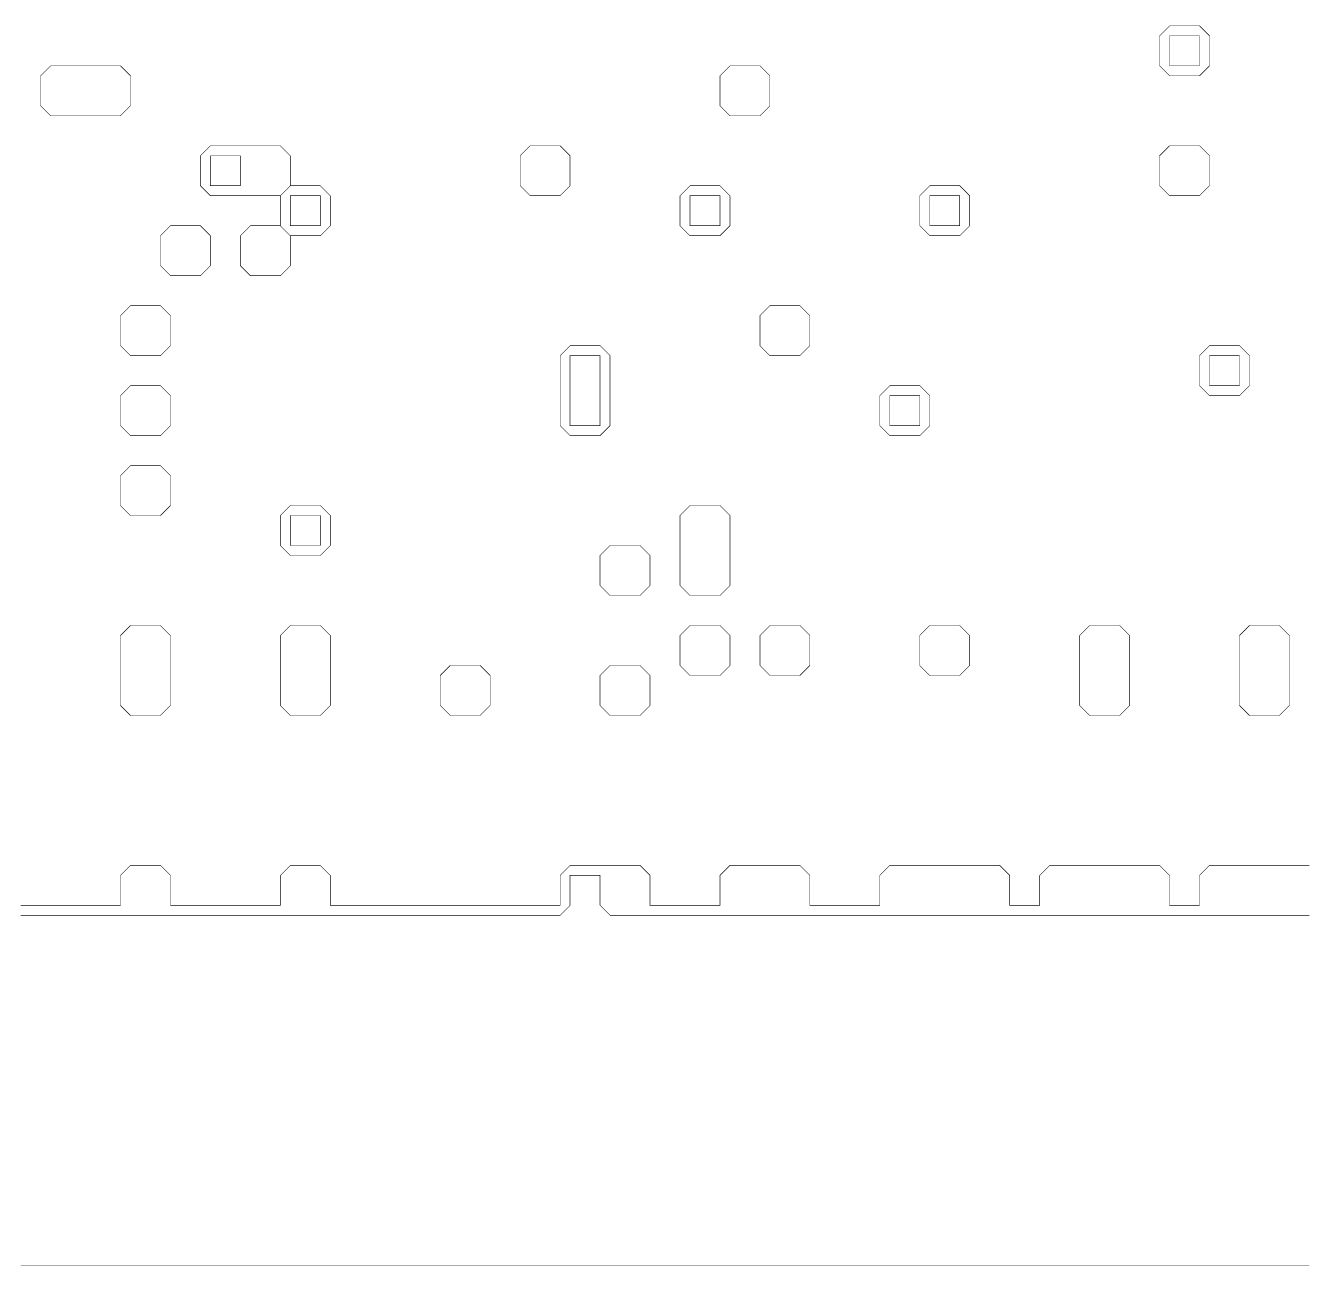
# Model space of a CAD drawing. Header units: metres. Extents: x 0 to 4990, y -4990 to 0.
# Drawn here: x 2437 to 3687, y -4990 to -3779 of the extents above; entities that cross this region are included whole.
import ezdxf

# ---------------------------------------------------------------- set-up
doc = ezdxf.new("R2010")
doc.units = ezdxf.units.M
doc.layers.add('conductor', color=1, linetype='Continuous')
doc.layers.add('substrate', color=5, linetype='Continuous')

msp = doc.modelspace()

# ---------------------------------------------------------------- linework, layer by layer
at = {"layer": 'conductor', "const_width": 0.5}
for points in [[(3544.921875, -3789.0625), (3554.6875, -3779.296875), (3564.453125, -3779.296875), (3574.21875, -3779.296875), (3583.984375, -3779.296875), (3593.75, -3789.0625), (3593.75, -3798.828125), (3593.75, -3808.59375), (3593.75, -3818.359375), (3583.984375, -3828.125), (3574.21875, -3828.125), (3564.453125, -3828.125), (3554.6875, -3828.125), (3544.921875, -3818.359375), (3544.921875, -3808.59375), (3544.921875, -3798.828125)], [(2451.171875, -3828.125), (2460.9375, -3818.359375), (2470.703125, -3818.359375), (2480.46875, -3818.359375), (2490.234375, -3818.359375), (2500, -3818.359375), (2509.765625, -3818.359375), (2519.53125, -3818.359375), (2529.296875, -3818.359375), (2539.0625, -3828.125), (2539.0625, -3837.890625), (2539.0625, -3847.65625), (2539.0625, -3857.421875), (2529.296875, -3867.1875), (2519.53125, -3867.1875), (2509.765625, -3867.1875), (2500, -3867.1875), (2490.234375, -3867.1875), (2480.46875, -3867.1875), (2470.703125, -3867.1875), (2460.9375, -3867.1875), (2451.171875, -3857.421875), (2451.171875, -3847.65625), (2451.171875, -3837.890625)], [(3115.234375, -3828.125), (3125, -3818.359375), (3134.765625, -3818.359375), (3144.53125, -3818.359375), (3154.296875, -3818.359375), (3164.0625, -3828.125), (3164.0625, -3837.890625), (3164.0625, -3847.65625), (3164.0625, -3857.421875), (3154.296875, -3867.1875), (3144.53125, -3867.1875), (3134.765625, -3867.1875), (3125, -3867.1875), (3115.234375, -3857.421875), (3115.234375, -3847.65625), (3115.234375, -3837.890625)], [(2607.421875, -3906.25), (2617.1875, -3896.484375), (2626.953125, -3896.484375), (2636.71875, -3896.484375), (2646.484375, -3896.484375), (2656.25, -3896.484375), (2666.015625, -3896.484375), (2675.78125, -3896.484375), (2685.546875, -3896.484375), (2695.3125, -3906.25), (2695.3125, -3916.015625), (2695.3125, -3925.78125), (2695.3125, -3935.546875), (2685.546875, -3945.3125), (2675.78125, -3945.3125), (2666.015625, -3945.3125), (2656.25, -3945.3125), (2646.484375, -3945.3125), (2636.71875, -3945.3125), (2626.953125, -3945.3125), (2617.1875, -3945.3125), (2607.421875, -3935.546875), (2607.421875, -3925.78125), (2607.421875, -3916.015625)], [(2919.921875, -3906.25), (2929.6875, -3896.484375), (2939.453125, -3896.484375), (2949.21875, -3896.484375), (2958.984375, -3896.484375), (2968.75, -3906.25), (2968.75, -3916.015625), (2968.75, -3925.78125), (2968.75, -3935.546875), (2958.984375, -3945.3125), (2949.21875, -3945.3125), (2939.453125, -3945.3125), (2929.6875, -3945.3125), (2919.921875, -3935.546875), (2919.921875, -3925.78125), (2919.921875, -3916.015625)], [(3544.921875, -3906.25), (3554.6875, -3896.484375), (3564.453125, -3896.484375), (3574.21875, -3896.484375), (3583.984375, -3896.484375), (3593.75, -3906.25), (3593.75, -3916.015625), (3593.75, -3925.78125), (3593.75, -3935.546875), (3583.984375, -3945.3125), (3574.21875, -3945.3125), (3564.453125, -3945.3125), (3554.6875, -3945.3125), (3544.921875, -3935.546875), (3544.921875, -3925.78125), (3544.921875, -3916.015625)], [(2685.546875, -3945.3125), (2695.3125, -3935.546875), (2705.078125, -3935.546875), (2714.84375, -3935.546875), (2724.609375, -3935.546875), (2734.375, -3945.3125), (2734.375, -3955.078125), (2734.375, -3964.84375), (2734.375, -3974.609375), (2724.609375, -3984.375), (2714.84375, -3984.375), (2705.078125, -3984.375), (2695.3125, -3984.375), (2685.546875, -3974.609375), (2685.546875, -3964.84375), (2685.546875, -3955.078125)], [(3076.171875, -3945.3125), (3085.9375, -3935.546875), (3095.703125, -3935.546875), (3105.46875, -3935.546875), (3115.234375, -3935.546875), (3125, -3945.3125), (3125, -3955.078125), (3125, -3964.84375), (3125, -3974.609375), (3115.234375, -3984.375), (3105.46875, -3984.375), (3095.703125, -3984.375), (3085.9375, -3984.375), (3076.171875, -3974.609375), (3076.171875, -3964.84375), (3076.171875, -3955.078125)], [(3310.546875, -3945.3125), (3320.3125, -3935.546875), (3330.078125, -3935.546875), (3339.84375, -3935.546875), (3349.609375, -3935.546875), (3359.375, -3945.3125), (3359.375, -3955.078125), (3359.375, -3964.84375), (3359.375, -3974.609375), (3349.609375, -3984.375), (3339.84375, -3984.375), (3330.078125, -3984.375), (3320.3125, -3984.375), (3310.546875, -3974.609375), (3310.546875, -3964.84375), (3310.546875, -3955.078125)], [(2568.359375, -3984.375), (2578.125, -3974.609375), (2587.890625, -3974.609375), (2597.65625, -3974.609375), (2607.421875, -3974.609375), (2617.1875, -3984.375), (2617.1875, -3994.140625), (2617.1875, -4003.90625), (2617.1875, -4013.671875), (2607.421875, -4023.4375), (2597.65625, -4023.4375), (2587.890625, -4023.4375), (2578.125, -4023.4375), (2568.359375, -4013.671875), (2568.359375, -4003.90625), (2568.359375, -3994.140625)], [(2646.484375, -3984.375), (2656.25, -3974.609375), (2666.015625, -3974.609375), (2675.78125, -3974.609375), (2685.546875, -3974.609375), (2695.3125, -3984.375), (2695.3125, -3994.140625), (2695.3125, -4003.90625), (2695.3125, -4013.671875), (2685.546875, -4023.4375), (2675.78125, -4023.4375), (2666.015625, -4023.4375), (2656.25, -4023.4375), (2646.484375, -4013.671875), (2646.484375, -4003.90625), (2646.484375, -3994.140625)], [(2529.296875, -4062.5), (2539.0625, -4052.734375), (2548.828125, -4052.734375), (2558.59375, -4052.734375), (2568.359375, -4052.734375), (2578.125, -4062.5), (2578.125, -4072.265625), (2578.125, -4082.03125), (2578.125, -4091.796875), (2568.359375, -4101.5625), (2558.59375, -4101.5625), (2548.828125, -4101.5625), (2539.0625, -4101.5625), (2529.296875, -4091.796875), (2529.296875, -4082.03125), (2529.296875, -4072.265625)], [(3154.296875, -4062.5), (3164.0625, -4052.734375), (3173.828125, -4052.734375), (3183.59375, -4052.734375), (3193.359375, -4052.734375), (3203.125, -4062.5), (3203.125, -4072.265625), (3203.125, -4082.03125), (3203.125, -4091.796875), (3193.359375, -4101.5625), (3183.59375, -4101.5625), (3173.828125, -4101.5625), (3164.0625, -4101.5625), (3154.296875, -4091.796875), (3154.296875, -4082.03125), (3154.296875, -4072.265625)], [(2958.984375, -4101.5625), (2968.75, -4091.796875), (2978.515625, -4091.796875), (2988.28125, -4091.796875), (2998.046875, -4091.796875), (3007.8125, -4101.5625), (3007.8125, -4111.328125), (3007.8125, -4121.09375), (3007.8125, -4130.859375), (3007.8125, -4140.625), (3007.8125, -4150.390625), (3007.8125, -4160.15625), (3007.8125, -4169.921875), (2998.046875, -4179.6875), (2988.28125, -4179.6875), (2978.515625, -4179.6875), (2968.75, -4179.6875), (2958.984375, -4169.921875), (2958.984375, -4160.15625), (2958.984375, -4150.390625), (2958.984375, -4140.625), (2958.984375, -4130.859375), (2958.984375, -4121.09375), (2958.984375, -4111.328125)], [(3583.984375, -4101.5625), (3593.75, -4091.796875), (3603.515625, -4091.796875), (3613.28125, -4091.796875), (3623.046875, -4091.796875), (3632.8125, -4101.5625), (3632.8125, -4111.328125), (3632.8125, -4121.09375), (3632.8125, -4130.859375), (3623.046875, -4140.625), (3613.28125, -4140.625), (3603.515625, -4140.625), (3593.75, -4140.625), (3583.984375, -4130.859375), (3583.984375, -4121.09375), (3583.984375, -4111.328125)], [(2529.296875, -4140.625), (2539.0625, -4130.859375), (2548.828125, -4130.859375), (2558.59375, -4130.859375), (2568.359375, -4130.859375), (2578.125, -4140.625), (2578.125, -4150.390625), (2578.125, -4160.15625), (2578.125, -4169.921875), (2568.359375, -4179.6875), (2558.59375, -4179.6875), (2548.828125, -4179.6875), (2539.0625, -4179.6875), (2529.296875, -4169.921875), (2529.296875, -4160.15625), (2529.296875, -4150.390625)], [(3271.484375, -4140.625), (3281.25, -4130.859375), (3291.015625, -4130.859375), (3300.78125, -4130.859375), (3310.546875, -4130.859375), (3320.3125, -4140.625), (3320.3125, -4150.390625), (3320.3125, -4160.15625), (3320.3125, -4169.921875), (3310.546875, -4179.6875), (3300.78125, -4179.6875), (3291.015625, -4179.6875), (3281.25, -4179.6875), (3271.484375, -4169.921875), (3271.484375, -4160.15625), (3271.484375, -4150.390625)], [(2529.296875, -4218.75), (2539.0625, -4208.984375), (2548.828125, -4208.984375), (2558.59375, -4208.984375), (2568.359375, -4208.984375), (2578.125, -4218.75), (2578.125, -4228.515625), (2578.125, -4238.28125), (2578.125, -4248.046875), (2568.359375, -4257.8125), (2558.59375, -4257.8125), (2548.828125, -4257.8125), (2539.0625, -4257.8125), (2529.296875, -4248.046875), (2529.296875, -4238.28125), (2529.296875, -4228.515625)], [(2685.546875, -4257.8125), (2695.3125, -4248.046875), (2705.078125, -4248.046875), (2714.84375, -4248.046875), (2724.609375, -4248.046875), (2734.375, -4257.8125), (2734.375, -4267.578125), (2734.375, -4277.34375), (2734.375, -4287.109375), (2724.609375, -4296.875), (2714.84375, -4296.875), (2705.078125, -4296.875), (2695.3125, -4296.875), (2685.546875, -4287.109375), (2685.546875, -4277.34375), (2685.546875, -4267.578125)], [(3076.171875, -4257.8125), (3085.9375, -4248.046875), (3095.703125, -4248.046875), (3105.46875, -4248.046875), (3115.234375, -4248.046875), (3125, -4257.8125), (3125, -4267.578125), (3125, -4277.34375), (3125, -4287.109375), (3125, -4296.875), (3125, -4306.640625), (3125, -4316.40625), (3125, -4326.171875), (3115.234375, -4335.9375), (3105.46875, -4335.9375), (3095.703125, -4335.9375), (3085.9375, -4335.9375), (3076.171875, -4326.171875), (3076.171875, -4316.40625), (3076.171875, -4306.640625), (3076.171875, -4296.875), (3076.171875, -4287.109375), (3076.171875, -4277.34375), (3076.171875, -4267.578125)], [(2998.046875, -4296.875), (3007.8125, -4287.109375), (3017.578125, -4287.109375), (3027.34375, -4287.109375), (3037.109375, -4287.109375), (3046.875, -4296.875), (3046.875, -4306.640625), (3046.875, -4316.40625), (3046.875, -4326.171875), (3037.109375, -4335.9375), (3027.34375, -4335.9375), (3017.578125, -4335.9375), (3007.8125, -4335.9375), (2998.046875, -4326.171875), (2998.046875, -4316.40625), (2998.046875, -4306.640625)], [(2529.296875, -4375), (2539.0625, -4365.234375), (2548.828125, -4365.234375), (2558.59375, -4365.234375), (2568.359375, -4365.234375), (2578.125, -4375), (2578.125, -4384.765625), (2578.125, -4394.53125), (2578.125, -4404.296875), (2578.125, -4414.0625), (2578.125, -4423.828125), (2578.125, -4433.59375), (2578.125, -4443.359375), (2568.359375, -4453.125), (2558.59375, -4453.125), (2548.828125, -4453.125), (2539.0625, -4453.125), (2529.296875, -4443.359375), (2529.296875, -4433.59375), (2529.296875, -4423.828125), (2529.296875, -4414.0625), (2529.296875, -4404.296875), (2529.296875, -4394.53125), (2529.296875, -4384.765625)], [(2685.546875, -4375), (2695.3125, -4365.234375), (2705.078125, -4365.234375), (2714.84375, -4365.234375), (2724.609375, -4365.234375), (2734.375, -4375), (2734.375, -4384.765625), (2734.375, -4394.53125), (2734.375, -4404.296875), (2734.375, -4414.0625), (2734.375, -4423.828125), (2734.375, -4433.59375), (2734.375, -4443.359375), (2724.609375, -4453.125), (2714.84375, -4453.125), (2705.078125, -4453.125), (2695.3125, -4453.125), (2685.546875, -4443.359375), (2685.546875, -4433.59375), (2685.546875, -4423.828125), (2685.546875, -4414.0625), (2685.546875, -4404.296875), (2685.546875, -4394.53125), (2685.546875, -4384.765625)], [(3076.171875, -4375), (3085.9375, -4365.234375), (3095.703125, -4365.234375), (3105.46875, -4365.234375), (3115.234375, -4365.234375), (3125, -4375), (3125, -4384.765625), (3125, -4394.53125), (3125, -4404.296875), (3115.234375, -4414.0625), (3105.46875, -4414.0625), (3095.703125, -4414.0625), (3085.9375, -4414.0625), (3076.171875, -4404.296875), (3076.171875, -4394.53125), (3076.171875, -4384.765625)], [(3154.296875, -4375), (3164.0625, -4365.234375), (3173.828125, -4365.234375), (3183.59375, -4365.234375), (3193.359375, -4365.234375), (3203.125, -4375), (3203.125, -4384.765625), (3203.125, -4394.53125), (3203.125, -4404.296875), (3193.359375, -4414.0625), (3183.59375, -4414.0625), (3173.828125, -4414.0625), (3164.0625, -4414.0625), (3154.296875, -4404.296875), (3154.296875, -4394.53125), (3154.296875, -4384.765625)], [(3310.546875, -4375), (3320.3125, -4365.234375), (3330.078125, -4365.234375), (3339.84375, -4365.234375), (3349.609375, -4365.234375), (3359.375, -4375), (3359.375, -4384.765625), (3359.375, -4394.53125), (3359.375, -4404.296875), (3349.609375, -4414.0625), (3339.84375, -4414.0625), (3330.078125, -4414.0625), (3320.3125, -4414.0625), (3310.546875, -4404.296875), (3310.546875, -4394.53125), (3310.546875, -4384.765625)], [(3466.796875, -4375), (3476.5625, -4365.234375), (3486.328125, -4365.234375), (3496.09375, -4365.234375), (3505.859375, -4365.234375), (3515.625, -4375), (3515.625, -4384.765625), (3515.625, -4394.53125), (3515.625, -4404.296875), (3515.625, -4414.0625), (3515.625, -4423.828125), (3515.625, -4433.59375), (3515.625, -4443.359375), (3505.859375, -4453.125), (3496.09375, -4453.125), (3486.328125, -4453.125), (3476.5625, -4453.125), (3466.796875, -4443.359375), (3466.796875, -4433.59375), (3466.796875, -4423.828125), (3466.796875, -4414.0625), (3466.796875, -4404.296875), (3466.796875, -4394.53125), (3466.796875, -4384.765625)], [(3623.046875, -4375), (3632.8125, -4365.234375), (3642.578125, -4365.234375), (3652.34375, -4365.234375), (3662.109375, -4365.234375), (3671.875, -4375), (3671.875, -4384.765625), (3671.875, -4394.53125), (3671.875, -4404.296875), (3671.875, -4414.0625), (3671.875, -4423.828125), (3671.875, -4433.59375), (3671.875, -4443.359375), (3662.109375, -4453.125), (3652.34375, -4453.125), (3642.578125, -4453.125), (3632.8125, -4453.125), (3623.046875, -4443.359375), (3623.046875, -4433.59375), (3623.046875, -4423.828125), (3623.046875, -4414.0625), (3623.046875, -4404.296875), (3623.046875, -4394.53125), (3623.046875, -4384.765625)], [(2841.796875, -4414.0625), (2851.5625, -4404.296875), (2861.328125, -4404.296875), (2871.09375, -4404.296875), (2880.859375, -4404.296875), (2890.625, -4414.0625), (2890.625, -4423.828125), (2890.625, -4433.59375), (2890.625, -4443.359375), (2880.859375, -4453.125), (2871.09375, -4453.125), (2861.328125, -4453.125), (2851.5625, -4453.125), (2841.796875, -4443.359375), (2841.796875, -4433.59375), (2841.796875, -4423.828125)], [(2998.046875, -4414.0625), (3007.8125, -4404.296875), (3017.578125, -4404.296875), (3027.34375, -4404.296875), (3037.109375, -4404.296875), (3046.875, -4414.0625), (3046.875, -4423.828125), (3046.875, -4433.59375), (3046.875, -4443.359375), (3037.109375, -4453.125), (3027.34375, -4453.125), (3017.578125, -4453.125), (3007.8125, -4453.125), (2998.046875, -4443.359375), (2998.046875, -4433.59375), (2998.046875, -4423.828125)]]:
    msp.add_lwpolyline(points, close=True, dxfattribs=at)
msp.add_lwpolyline([(2431.640625, -4638.671875), (2441.40625, -4638.671875), (2451.171875, -4638.671875), (2460.9375, -4638.671875), (2470.703125, -4638.671875), (2480.46875, -4638.671875), (2490.234375, -4638.671875), (2500, -4638.671875), (2509.765625, -4638.671875), (2519.53125, -4638.671875), (2529.296875, -4638.671875), (2529.296875, -4628.90625), (2529.296875, -4619.140625), (2529.296875, -4609.375), (2539.0625, -4599.609375), (2548.828125, -4599.609375), (2558.59375, -4599.609375), (2568.359375, -4599.609375), (2578.125, -4609.375), (2578.125, -4619.140625), (2578.125, -4628.90625), (2578.125, -4638.671875), (2587.890625, -4638.671875), (2597.65625, -4638.671875), (2607.421875, -4638.671875), (2617.1875, -4638.671875), (2626.953125, -4638.671875), (2636.71875, -4638.671875), (2646.484375, -4638.671875), (2656.25, -4638.671875), (2666.015625, -4638.671875), (2675.78125, -4638.671875), (2685.546875, -4638.671875), (2685.546875, -4628.90625), (2685.546875, -4619.140625), (2685.546875, -4609.375), (2695.3125, -4599.609375), (2705.078125, -4599.609375), (2714.84375, -4599.609375), (2724.609375, -4599.609375), (2734.375, -4609.375), (2734.375, -4619.140625), (2734.375, -4628.90625), (2734.375, -4638.671875), (2744.140625, -4638.671875), (2753.90625, -4638.671875), (2763.671875, -4638.671875), (2773.4375, -4638.671875), (2783.203125, -4638.671875), (2792.96875, -4638.671875), (2802.734375, -4638.671875), (2812.5, -4638.671875), (2822.265625, -4638.671875), (2832.03125, -4638.671875), (2841.796875, -4638.671875), (2851.5625, -4638.671875), (2861.328125, -4638.671875), (2871.09375, -4638.671875), (2880.859375, -4638.671875), (2890.625, -4638.671875), (2900.390625, -4638.671875), (2910.15625, -4638.671875), (2919.921875, -4638.671875), (2929.6875, -4638.671875), (2939.453125, -4638.671875), (2949.21875, -4638.671875), (2958.984375, -4638.671875), (2958.984375, -4628.90625), (2958.984375, -4619.140625), (2958.984375, -4609.375), (2968.75, -4599.609375), (2978.515625, -4599.609375), (2988.28125, -4599.609375), (2998.046875, -4599.609375), (3007.8125, -4599.609375), (3017.578125, -4599.609375), (3027.34375, -4599.609375), (3037.109375, -4599.609375), (3046.875, -4609.375), (3046.875, -4619.140625), (3046.875, -4628.90625), (3046.875, -4638.671875), (3056.640625, -4638.671875), (3066.40625, -4638.671875), (3076.171875, -4638.671875), (3085.9375, -4638.671875), (3095.703125, -4638.671875), (3105.46875, -4638.671875), (3115.234375, -4638.671875), (3115.234375, -4628.90625), (3115.234375, -4619.140625), (3115.234375, -4609.375), (3125, -4599.609375), (3134.765625, -4599.609375), (3144.53125, -4599.609375), (3154.296875, -4599.609375), (3164.0625, -4599.609375), (3173.828125, -4599.609375), (3183.59375, -4599.609375), (3193.359375, -4599.609375), (3203.125, -4609.375), (3203.125, -4619.140625), (3203.125, -4628.90625), (3203.125, -4638.671875), (3212.890625, -4638.671875), (3222.65625, -4638.671875), (3232.421875, -4638.671875), (3242.1875, -4638.671875), (3251.953125, -4638.671875), (3261.71875, -4638.671875), (3271.484375, -4638.671875), (3271.484375, -4628.90625), (3271.484375, -4619.140625), (3271.484375, -4609.375), (3281.25, -4599.609375), (3291.015625, -4599.609375), (3300.78125, -4599.609375), (3310.546875, -4599.609375), (3320.3125, -4599.609375), (3330.078125, -4599.609375), (3339.84375, -4599.609375), (3349.609375, -4599.609375), (3359.375, -4599.609375), (3369.140625, -4599.609375), (3378.90625, -4599.609375), (3388.671875, -4599.609375), (3398.4375, -4609.375), (3398.4375, -4619.140625), (3398.4375, -4628.90625), (3398.4375, -4638.671875), (3408.203125, -4638.671875), (3417.96875, -4638.671875), (3427.734375, -4638.671875), (3427.734375, -4628.90625), (3427.734375, -4619.140625), (3427.734375, -4609.375), (3437.5, -4599.609375), (3447.265625, -4599.609375), (3457.03125, -4599.609375), (3466.796875, -4599.609375), (3476.5625, -4599.609375), (3486.328125, -4599.609375), (3496.09375, -4599.609375), (3505.859375, -4599.609375), (3515.625, -4599.609375), (3525.390625, -4599.609375), (3535.15625, -4599.609375), (3544.921875, -4599.609375), (3554.6875, -4609.375), (3554.6875, -4619.140625), (3554.6875, -4628.90625), (3554.6875, -4638.671875), (3564.453125, -4638.671875), (3574.21875, -4638.671875), (3583.984375, -4638.671875), (3583.984375, -4628.90625), (3583.984375, -4619.140625), (3583.984375, -4609.375), (3593.75, -4599.609375), (3603.515625, -4599.609375), (3613.28125, -4599.609375), (3623.046875, -4599.609375), (3632.8125, -4599.609375), (3642.578125, -4599.609375), (3652.34375, -4599.609375), (3662.109375, -4599.609375), (3671.875, -4599.609375), (3681.640625, -4599.609375), (3691.40625, -4599.609375)], dxfattribs=at)
at = {"layer": 'substrate', "const_width": 0.5}
for points in [[(3554.6875, -3789.0625), (3554.6875, -3798.828125), (3554.6875, -3808.59375), (3554.6875, -3818.359375), (3564.453125, -3818.359375), (3574.21875, -3818.359375), (3583.984375, -3818.359375), (3583.984375, -3808.59375), (3583.984375, -3798.828125), (3583.984375, -3789.0625), (3574.21875, -3789.0625), (3564.453125, -3789.0625)], [(2617.1875, -3906.25), (2617.1875, -3916.015625), (2617.1875, -3925.78125), (2617.1875, -3935.546875), (2626.953125, -3935.546875), (2636.71875, -3935.546875), (2646.484375, -3935.546875), (2646.484375, -3925.78125), (2646.484375, -3916.015625), (2646.484375, -3906.25), (2636.71875, -3906.25), (2626.953125, -3906.25)], [(2695.3125, -3945.3125), (2695.3125, -3955.078125), (2695.3125, -3964.84375), (2695.3125, -3974.609375), (2705.078125, -3974.609375), (2714.84375, -3974.609375), (2724.609375, -3974.609375), (2724.609375, -3964.84375), (2724.609375, -3955.078125), (2724.609375, -3945.3125), (2714.84375, -3945.3125), (2705.078125, -3945.3125)], [(3085.9375, -3945.3125), (3085.9375, -3955.078125), (3085.9375, -3964.84375), (3085.9375, -3974.609375), (3095.703125, -3974.609375), (3105.46875, -3974.609375), (3115.234375, -3974.609375), (3115.234375, -3964.84375), (3115.234375, -3955.078125), (3115.234375, -3945.3125), (3105.46875, -3945.3125), (3095.703125, -3945.3125)], [(3320.3125, -3945.3125), (3320.3125, -3955.078125), (3320.3125, -3964.84375), (3320.3125, -3974.609375), (3330.078125, -3974.609375), (3339.84375, -3974.609375), (3349.609375, -3974.609375), (3349.609375, -3964.84375), (3349.609375, -3955.078125), (3349.609375, -3945.3125), (3339.84375, -3945.3125), (3330.078125, -3945.3125)], [(2968.75, -4101.5625), (2968.75, -4111.328125), (2968.75, -4121.09375), (2968.75, -4130.859375), (2968.75, -4140.625), (2968.75, -4150.390625), (2968.75, -4160.15625), (2968.75, -4169.921875), (2978.515625, -4169.921875), (2988.28125, -4169.921875), (2998.046875, -4169.921875), (2998.046875, -4160.15625), (2998.046875, -4150.390625), (2998.046875, -4140.625), (2998.046875, -4130.859375), (2998.046875, -4121.09375), (2998.046875, -4111.328125), (2998.046875, -4101.5625), (2988.28125, -4101.5625), (2978.515625, -4101.5625)], [(3593.75, -4101.5625), (3593.75, -4111.328125), (3593.75, -4121.09375), (3593.75, -4130.859375), (3603.515625, -4130.859375), (3613.28125, -4130.859375), (3623.046875, -4130.859375), (3623.046875, -4121.09375), (3623.046875, -4111.328125), (3623.046875, -4101.5625), (3613.28125, -4101.5625), (3603.515625, -4101.5625)], [(3281.25, -4140.625), (3281.25, -4150.390625), (3281.25, -4160.15625), (3281.25, -4169.921875), (3291.015625, -4169.921875), (3300.78125, -4169.921875), (3310.546875, -4169.921875), (3310.546875, -4160.15625), (3310.546875, -4150.390625), (3310.546875, -4140.625), (3300.78125, -4140.625), (3291.015625, -4140.625)], [(2695.3125, -4257.8125), (2695.3125, -4267.578125), (2695.3125, -4277.34375), (2695.3125, -4287.109375), (2705.078125, -4287.109375), (2714.84375, -4287.109375), (2724.609375, -4287.109375), (2724.609375, -4277.34375), (2724.609375, -4267.578125), (2724.609375, -4257.8125), (2714.84375, -4257.8125), (2705.078125, -4257.8125)]]:
    msp.add_lwpolyline(points, close=True, dxfattribs=at)
for points in [[(3691.40625, -4648.4375), (3681.640625, -4648.4375), (3671.875, -4648.4375), (3662.109375, -4648.4375), (3652.34375, -4648.4375), (3642.578125, -4648.4375), (3632.8125, -4648.4375), (3623.046875, -4648.4375), (3613.28125, -4648.4375), (3603.515625, -4648.4375), (3593.75, -4648.4375), (3583.984375, -4648.4375), (3574.21875, -4648.4375), (3564.453125, -4648.4375), (3554.6875, -4648.4375), (3544.921875, -4648.4375), (3535.15625, -4648.4375), (3525.390625, -4648.4375), (3515.625, -4648.4375), (3505.859375, -4648.4375), (3496.09375, -4648.4375), (3486.328125, -4648.4375), (3476.5625, -4648.4375), (3466.796875, -4648.4375), (3457.03125, -4648.4375), (3447.265625, -4648.4375), (3437.5, -4648.4375), (3427.734375, -4648.4375), (3417.96875, -4648.4375), (3408.203125, -4648.4375), (3398.4375, -4648.4375), (3388.671875, -4648.4375), (3378.90625, -4648.4375), (3369.140625, -4648.4375), (3359.375, -4648.4375), (3349.609375, -4648.4375), (3339.84375, -4648.4375), (3330.078125, -4648.4375), (3320.3125, -4648.4375), (3310.546875, -4648.4375), (3300.78125, -4648.4375), (3291.015625, -4648.4375), (3281.25, -4648.4375), (3271.484375, -4648.4375), (3261.71875, -4648.4375), (3251.953125, -4648.4375), (3242.1875, -4648.4375), (3232.421875, -4648.4375), (3222.65625, -4648.4375), (3212.890625, -4648.4375), (3203.125, -4648.4375), (3193.359375, -4648.4375), (3183.59375, -4648.4375), (3173.828125, -4648.4375), (3164.0625, -4648.4375), (3154.296875, -4648.4375), (3144.53125, -4648.4375), (3134.765625, -4648.4375), (3125, -4648.4375), (3115.234375, -4648.4375), (3105.46875, -4648.4375), (3095.703125, -4648.4375), (3085.9375, -4648.4375), (3076.171875, -4648.4375), (3066.40625, -4648.4375), (3056.640625, -4648.4375), (3046.875, -4648.4375), (3037.109375, -4648.4375), (3027.34375, -4648.4375), (3017.578125, -4648.4375), (3007.8125, -4648.4375), (2998.046875, -4638.671875), (2998.046875, -4628.90625), (2998.046875, -4619.140625), (2998.046875, -4609.375), (2988.28125, -4609.375), (2978.515625, -4609.375), (2968.75, -4609.375), (2968.75, -4619.140625), (2968.75, -4628.90625), (2968.75, -4638.671875), (2958.984375, -4648.4375), (2949.21875, -4648.4375), (2939.453125, -4648.4375), (2929.6875, -4648.4375), (2919.921875, -4648.4375), (2910.15625, -4648.4375), (2900.390625, -4648.4375), (2890.625, -4648.4375), (2880.859375, -4648.4375), (2871.09375, -4648.4375), (2861.328125, -4648.4375), (2851.5625, -4648.4375), (2841.796875, -4648.4375), (2832.03125, -4648.4375), (2822.265625, -4648.4375), (2812.5, -4648.4375), (2802.734375, -4648.4375), (2792.96875, -4648.4375), (2783.203125, -4648.4375), (2773.4375, -4648.4375), (2763.671875, -4648.4375), (2753.90625, -4648.4375), (2744.140625, -4648.4375), (2734.375, -4648.4375), (2724.609375, -4648.4375), (2714.84375, -4648.4375), (2705.078125, -4648.4375), (2695.3125, -4648.4375), (2685.546875, -4648.4375), (2675.78125, -4648.4375), (2666.015625, -4648.4375), (2656.25, -4648.4375), (2646.484375, -4648.4375), (2636.71875, -4648.4375), (2626.953125, -4648.4375), (2617.1875, -4648.4375), (2607.421875, -4648.4375), (2597.65625, -4648.4375), (2587.890625, -4648.4375), (2578.125, -4648.4375), (2568.359375, -4648.4375), (2558.59375, -4648.4375), (2548.828125, -4648.4375), (2539.0625, -4648.4375), (2529.296875, -4648.4375), (2519.53125, -4648.4375), (2509.765625, -4648.4375), (2500, -4648.4375), (2490.234375, -4648.4375), (2480.46875, -4648.4375), (2470.703125, -4648.4375), (2460.9375, -4648.4375), (2451.171875, -4648.4375), (2441.40625, -4648.4375), (2431.640625, -4648.4375)], [(2431.640625, -4990.234375), (2441.40625, -4990.234375), (2451.171875, -4990.234375), (2460.9375, -4990.234375), (2470.703125, -4990.234375), (2480.46875, -4990.234375), (2490.234375, -4990.234375), (2500, -4990.234375), (2509.765625, -4990.234375), (2519.53125, -4990.234375), (2529.296875, -4990.234375), (2539.0625, -4990.234375), (2548.828125, -4990.234375), (2558.59375, -4990.234375), (2568.359375, -4990.234375), (2578.125, -4990.234375), (2587.890625, -4990.234375), (2597.65625, -4990.234375), (2607.421875, -4990.234375), (2617.1875, -4990.234375), (2626.953125, -4990.234375), (2636.71875, -4990.234375), (2646.484375, -4990.234375), (2656.25, -4990.234375), (2666.015625, -4990.234375), (2675.78125, -4990.234375), (2685.546875, -4990.234375), (2695.3125, -4990.234375), (2705.078125, -4990.234375), (2714.84375, -4990.234375), (2724.609375, -4990.234375), (2734.375, -4990.234375), (2744.140625, -4990.234375), (2753.90625, -4990.234375), (2763.671875, -4990.234375), (2773.4375, -4990.234375), (2783.203125, -4990.234375), (2792.96875, -4990.234375), (2802.734375, -4990.234375), (2812.5, -4990.234375), (2822.265625, -4990.234375), (2832.03125, -4990.234375), (2841.796875, -4990.234375), (2851.5625, -4990.234375), (2861.328125, -4990.234375), (2871.09375, -4990.234375), (2880.859375, -4990.234375), (2890.625, -4990.234375), (2900.390625, -4990.234375), (2910.15625, -4990.234375), (2919.921875, -4990.234375), (2929.6875, -4990.234375), (2939.453125, -4990.234375), (2949.21875, -4990.234375), (2958.984375, -4990.234375), (2968.75, -4990.234375), (2978.515625, -4990.234375), (2988.28125, -4990.234375), (2998.046875, -4990.234375), (3007.8125, -4990.234375), (3017.578125, -4990.234375), (3027.34375, -4990.234375), (3037.109375, -4990.234375), (3046.875, -4990.234375), (3056.640625, -4990.234375), (3066.40625, -4990.234375), (3076.171875, -4990.234375), (3085.9375, -4990.234375), (3095.703125, -4990.234375), (3105.46875, -4990.234375), (3115.234375, -4990.234375), (3125, -4990.234375), (3134.765625, -4990.234375), (3144.53125, -4990.234375), (3154.296875, -4990.234375), (3164.0625, -4990.234375), (3173.828125, -4990.234375), (3183.59375, -4990.234375), (3193.359375, -4990.234375), (3203.125, -4990.234375), (3212.890625, -4990.234375), (3222.65625, -4990.234375), (3232.421875, -4990.234375), (3242.1875, -4990.234375), (3251.953125, -4990.234375), (3261.71875, -4990.234375), (3271.484375, -4990.234375), (3281.25, -4990.234375), (3291.015625, -4990.234375), (3300.78125, -4990.234375), (3310.546875, -4990.234375), (3320.3125, -4990.234375), (3330.078125, -4990.234375), (3339.84375, -4990.234375), (3349.609375, -4990.234375), (3359.375, -4990.234375), (3369.140625, -4990.234375), (3378.90625, -4990.234375), (3388.671875, -4990.234375), (3398.4375, -4990.234375), (3408.203125, -4990.234375), (3417.96875, -4990.234375), (3427.734375, -4990.234375), (3437.5, -4990.234375), (3447.265625, -4990.234375), (3457.03125, -4990.234375), (3466.796875, -4990.234375), (3476.5625, -4990.234375), (3486.328125, -4990.234375), (3496.09375, -4990.234375), (3505.859375, -4990.234375), (3515.625, -4990.234375), (3525.390625, -4990.234375), (3535.15625, -4990.234375), (3544.921875, -4990.234375), (3554.6875, -4990.234375), (3564.453125, -4990.234375), (3574.21875, -4990.234375), (3583.984375, -4990.234375), (3593.75, -4990.234375), (3603.515625, -4990.234375), (3613.28125, -4990.234375), (3623.046875, -4990.234375), (3632.8125, -4990.234375), (3642.578125, -4990.234375), (3652.34375, -4990.234375), (3662.109375, -4990.234375), (3671.875, -4990.234375), (3681.640625, -4990.234375), (3691.40625, -4990.234375)]]:
    msp.add_lwpolyline(points, dxfattribs=at)

doc.saveas('drawing.dxf')
